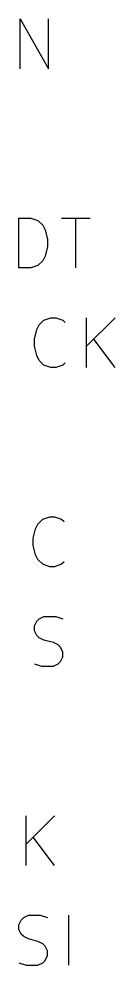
# Model space of a CAD drawing. Extents: x -0.4 to 16.1, y -11.3 to -0.4.
# Drawn here: x 5.738 to 5.835, y -4.55 to -3.6 of the extents above; entities that cross this region are included whole.
import ezdxf

# ---------------------------------------------------------------- set-up
doc = ezdxf.new("R2010")
doc.units = 0
doc.header["$MEASUREMENT"] = 0
doc.layers.add('GRAY1', color=251, linetype='CONTINUOUS')

msp = doc.modelspace()

# ---------------------------------------------------------------- linework, layer by layer
at = {"layer": 'GRAY1', "linetype": 'CONTINUOUS'}
for p, q in [((5.73944, -3.64956), (5.73944, -3.59956)), ((5.73944, -3.59956), (5.76801, -3.64956)), ((5.76801, -3.64956), (5.76801, -3.59956)), ((5.73825, -3.84956), (5.73825, -3.79956)), ((5.73825, -3.79956), (5.75016, -3.79956)), ((5.75016, -3.79956), (5.7573, -3.80194)), ((5.78111, -3.79956), (5.80968, -3.79956)), ((5.7954, -3.84956), (5.7954, -3.79956)), ((5.7573, -3.80194), (5.76206, -3.8067)), ((5.76206, -3.8067), (5.76444, -3.81146)), ((5.76444, -3.81146), (5.76682, -3.82099)), ((5.76682, -3.82813), (5.76444, -3.83765)), ((5.76682, -3.82099), (5.76682, -3.82813)), ((5.76444, -3.83765), (5.76206, -3.84242)), ((5.7573, -3.84718), (5.75016, -3.84956)), ((5.76206, -3.84242), (5.7573, -3.84718)), ((5.75016, -3.84956), (5.73825, -3.84956)), ((5.75849, -3.9067), (5.76325, -3.90194)), ((5.76325, -3.90194), (5.77039, -3.89956)), ((5.77039, -3.89956), (5.77515, -3.89956)), ((5.77515, -3.89956), (5.7823, -3.90194)), ((5.7823, -3.90194), (5.78468, -3.90432)), ((5.80611, -3.94956), (5.80611, -3.89956)), ((5.83468, -3.89956), (5.80611, -3.92813)), ((5.75373, -3.92099), (5.75611, -3.91146)), ((5.75611, -3.91146), (5.75849, -3.9067)), ((5.75373, -3.92813), (5.75373, -3.92099)), ((5.83468, -3.94956), (5.81325, -3.92099)), ((5.75611, -3.93765), (5.75373, -3.92813)), ((5.75849, -3.94242), (5.75611, -3.93765)), ((5.76325, -3.94718), (5.75849, -3.94242)), ((5.77039, -3.94956), (5.76325, -3.94718)), ((5.77515, -3.94956), (5.77039, -3.94956)), ((5.7823, -3.94718), (5.77515, -3.94956)), ((5.78468, -3.9448), (5.7823, -3.94718)), ((5.7573, -4.1067), (5.76206, -4.10194)), ((5.76206, -4.10194), (5.7692, -4.09956)), ((5.7692, -4.09956), (5.77396, -4.09956)), ((5.77396, -4.09956), (5.78111, -4.10194)), ((5.78111, -4.10194), (5.78349, -4.10432)), ((5.75254, -4.12099), (5.75492, -4.11146)), ((5.75492, -4.11146), (5.7573, -4.1067)), ((5.75254, -4.12813), (5.75254, -4.12099)), ((5.75492, -4.13765), (5.75254, -4.12813)), ((5.7573, -4.14242), (5.75492, -4.13765)), ((5.76206, -4.14718), (5.7573, -4.14242)), ((5.7692, -4.14956), (5.76206, -4.14718)), ((5.77396, -4.14956), (5.7692, -4.14956)), ((5.78111, -4.14718), (5.77396, -4.14956)), ((5.78349, -4.1448), (5.78111, -4.14718)), ((5.75373, -4.20908), (5.75611, -4.20432)), ((5.75611, -4.20432), (5.75849, -4.20194)), ((5.75849, -4.20194), (5.76326, -4.19956)), ((5.76326, -4.19956), (5.77516, -4.19956)), ((5.77516, -4.19956), (5.7823, -4.20194)), ((5.75373, -4.21385), (5.75373, -4.20908)), ((5.75611, -4.21861), (5.75373, -4.21385)), ((5.75849, -4.22099), (5.75611, -4.21861)), ((5.76326, -4.22337), (5.75849, -4.22099)), ((5.77278, -4.22575), (5.76326, -4.22337)), ((5.77754, -4.22813), (5.77278, -4.22575)), ((5.77992, -4.23051), (5.77754, -4.22813)), ((5.7823, -4.23528), (5.77992, -4.23051)), ((5.7823, -4.24004), (5.7823, -4.23528)), ((5.77754, -4.24718), (5.77992, -4.2448)), ((5.77992, -4.2448), (5.7823, -4.24004)), ((5.75373, -4.24718), (5.76087, -4.24956)), ((5.76087, -4.24956), (5.77278, -4.24956)), ((5.77278, -4.24956), (5.77754, -4.24718)), ((5.74539, -4.44956), (5.74539, -4.39956)), ((5.77396, -4.39956), (5.74539, -4.42813)), ((5.77396, -4.44956), (5.75254, -4.42099)), ((5.74063, -4.50432), (5.74302, -4.50194)), ((5.74302, -4.50194), (5.74778, -4.49956)), ((5.74778, -4.49956), (5.75968, -4.49956)), ((5.75968, -4.49956), (5.76683, -4.50194)), ((5.78825, -4.54956), (5.78825, -4.49956)), ((5.73826, -4.50908), (5.74063, -4.50432)), ((5.73826, -4.51385), (5.73826, -4.50908)), ((5.74063, -4.51861), (5.73826, -4.51385)), ((5.74302, -4.52099), (5.74063, -4.51861)), ((5.74778, -4.52337), (5.74302, -4.52099)), ((5.7573, -4.52575), (5.74778, -4.52337)), ((5.76206, -4.52813), (5.7573, -4.52575)), ((5.76444, -4.53051), (5.76206, -4.52813)), ((5.76683, -4.53528), (5.76444, -4.53051)), ((5.76444, -4.5448), (5.76683, -4.54004)), ((5.76683, -4.54004), (5.76683, -4.53528)), ((5.73826, -4.54718), (5.7454, -4.54956)), ((5.7454, -4.54956), (5.7573, -4.54956)), ((5.7573, -4.54956), (5.76206, -4.54718)), ((5.76206, -4.54718), (5.76444, -4.5448))]:
    msp.add_line(p, q, dxfattribs=at)

doc.saveas('drawing.dxf')
